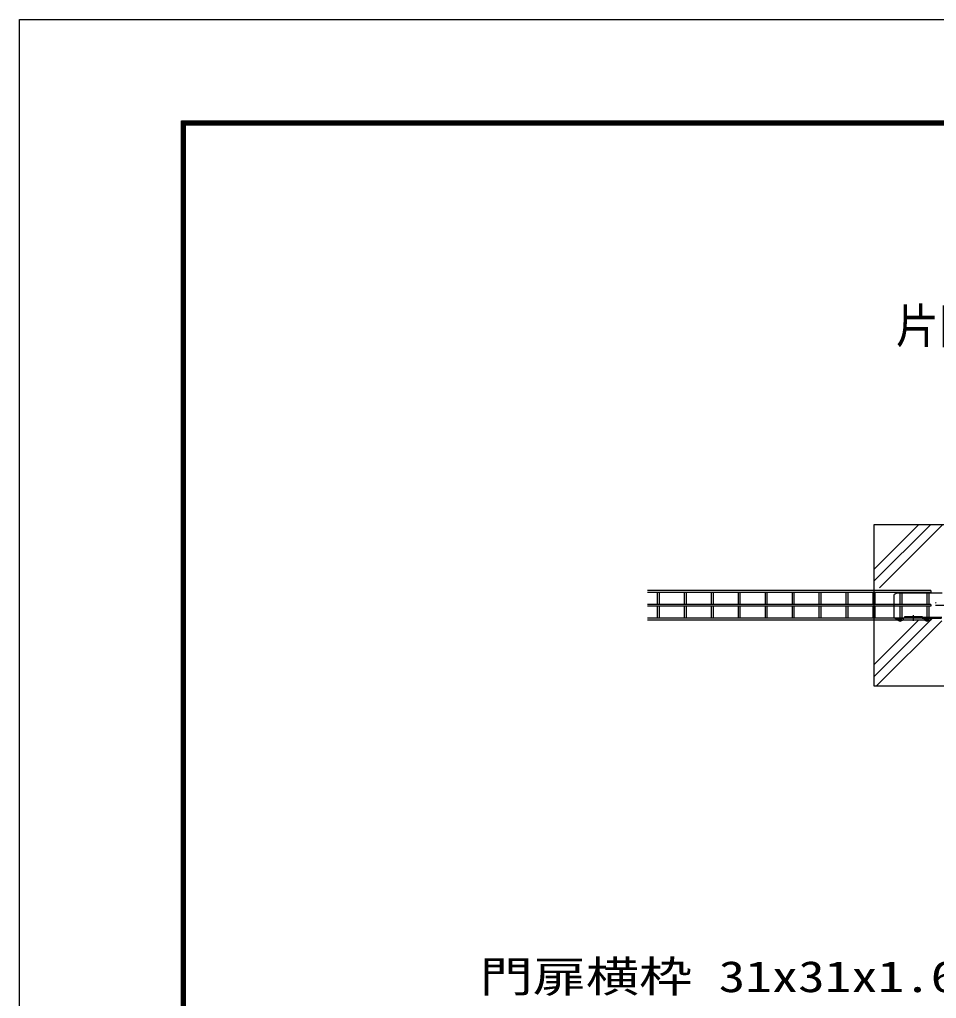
# Model space of a CAD drawing. Units: millimetres, scale not verified. Extents: x -4455 to 4455, y -3150 to 3150.
# Drawn here: x -4455 to -2756, y 1337 to 3150 of the extents above; entities that cross this region are included whole.
import ezdxf
from ezdxf.enums import TextEntityAlignment as Align

# ---------------------------------------------------------------- set-up
doc = ezdxf.new("R2010")
doc.units = ezdxf.units.MM
doc.header["$LTSCALE"] = 20
doc.linetypes.add('USER1', pattern=[10.7, 5, -2.5, 0.7, -2.5])
doc.linetypes.add('USER2', pattern=[0.375, 0.25, -0.125])
for name, color, linetype, lineweight in [('0-0_外形線', 7, 'Continuous', 25), ('0-1_寸法線', 4, 'Continuous', 25), ('0-2_0', 3, 'USER2', 25), ('0-5_軸線', 2, 'USER1', 25), ('0-9_ハッチング', 4, 'Continuous', 25), ('0-D_継手', 3, 'Continuous', 25), ('1-3_NER', 30, 'Continuous', 25)]:
    doc.layers.add(name, color=color, linetype=linetype, lineweight=lineweight)
doc.styles.add('ＭＳ ゴシック', font='')
doc.styles.get('ＭＳ ゴシック').set_extended_font_data('MS Gothic')

msp = doc.modelspace()

# ---------------------------------------------------------------- linework, layer by layer
at = {"layer": '0-0_外形線'}
for p, q in [((-2871.16, 1914.93), (-2871.16, 2214.93)), ((-2871.16, 2214.93), (-2571.16, 2214.93)), ((-2571.16, 1914.93), (-2871.16, 1914.93))]:
    msp.add_line(p, q, dxfattribs=at)
at = {"layer": '0-2_0', "linetype": 'Continuous'}
msp.add_lwpolyline([(-4455.28, 3150.1), (4454.72, 3150.1), (4454.72, -3149.9), (-4455.28, -3149.9)], close=True, dxfattribs=at)
at = {"layer": '0-2_0', "color": 7, "linetype": 'Continuous'}
for points in [[(-4155.28, 2962.6), (4154.72, 2962.6), (4154.72, -2962.4), (-4155.28, -2962.4)], [(-4153.41, 2960.72), (4152.84, 2960.72), (4152.84, -2960.53), (-4153.41, -2960.53)], [(-4151.53, 2958.85), (4150.97, 2958.85), (4150.97, -2958.65), (-4151.53, -2958.65)], [(-4149.66, 2956.97), (4149.09, 2956.97), (4149.09, -2956.78), (-4149.66, -2956.78)], [(-4147.78, 2955.1), (4147.22, 2955.1), (4147.22, -2954.9), (-4147.78, -2954.9)]]:
    msp.add_lwpolyline(points, close=True, dxfattribs=at)
at = {"layer": '0-5_軸線'}
msp.add_line((-2657.48, 2064.93), (-2784.84, 2064.93), dxfattribs=at)
at = {"layer": '0-9_ハッチング'}
for p, q in [((-2871.16, 2110.06), (-2766.3, 2214.93)), ((-2871.16, 2132.16), (-2788.39, 2214.93)), ((-2861.7, 2097.43), (-2744.2, 2214.93)), ((-2757.78, 2068.76), (-2756.14, 2070.4)), ((-2871.16, 1933.29), (-2763.12, 2041.33)), ((-2871.16, 1955.38), (-2789.62, 2036.93)), ((-2867.42, 1914.93), (-2745.94, 2036.41))]:
    msp.add_line(p, q, dxfattribs=at)
at = {"layer": '0-D_継手'}
for p, q in [((-2829.16, 2087.33), (-2834.16, 2085.33)), ((-2745.37, 2087.33), (-2829.16, 2087.33)), ((-2834.16, 2041.33), (-2834.16, 2085.33)), ((-2829.16, 2039.33), (-2834.16, 2041.33)), ((-2827.19, 2041.33), (-2828.69, 2041.33)), ((-2828.69, 2041.33), (-2828.69, 2038.33)), ((-2828.69, 2041.33), (-2828.69, 2038.33)), ((-2814.19, 2041.33), (-2819.19, 2041.33)), ((-2817.69, 2041.33), (-2817.69, 2038.33)), ((-2817.69, 2038.33), (-2778.69, 2038.33)), ((-2814.19, 2044.33), (-2782.19, 2044.33)), ((-2814.19, 2041.33), (-2814.19, 2044.33)), ((-2798.19, 2035.95), (-2798.19, 2046.7)), ((-2782.19, 2044.33), (-2782.19, 2041.33)), ((-2782.19, 2042.93), (-2745.62, 2042.93)), ((-2782.19, 2041.33), (-2746.23, 2041.33)), ((-2777.19, 2041.33), (-2782.19, 2041.33)), ((-2778.69, 2041.33), (-2778.69, 2038.33)), ((-2769.19, 2041.33), (-2767.69, 2041.33)), ((-2763.3, 2041.33), (-2767.69, 2038.79)), ((-2767.69, 2041.33), (-2767.69, 2038.33))]:
    msp.add_line(p, q, dxfattribs=at)
for centre, radius, start, end in [((-2823.19, 2043.43), 7.5, 222.83334, 317.16531), ((-2823.19, 2045.8), 6, 228.18952, 311.8105), ((-2773.19, 2043.43), 7.5, 222.83467, 317.16669), ((-2773.19, 2045.8), 6, 228.18949, 311.8105)]:
    msp.add_arc(centre, radius, start, end, dxfattribs=at)
at = {"layer": '1-3_NER'}
for p, q in [((-2766.16, 2092.53), (-3291.16, 2092.53)), ((-2766.16, 2088.93), (-3291.16, 2088.93)), ((-3272.96, 2066.73), (-3272.96, 2088.93)), ((-3269.36, 2066.73), (-3269.36, 2088.93)), ((-3222.96, 2066.73), (-3222.96, 2088.93)), ((-3219.36, 2066.73), (-3219.36, 2088.93)), ((-3172.96, 2066.73), (-3172.96, 2088.93)), ((-3169.36, 2066.73), (-3169.36, 2088.93)), ((-3122.96, 2066.73), (-3122.96, 2088.93)), ((-3119.36, 2066.73), (-3119.36, 2088.93)), ((-3072.96, 2066.73), (-3072.96, 2088.93)), ((-3069.36, 2066.73), (-3069.36, 2088.93)), ((-3022.96, 2066.73), (-3022.96, 2088.93)), ((-3019.36, 2066.73), (-3019.36, 2088.93)), ((-2972.96, 2066.73), (-2972.96, 2088.93)), ((-2969.36, 2066.73), (-2969.36, 2088.93)), ((-2922.96, 2066.73), (-2922.96, 2088.93)), ((-2919.36, 2066.73), (-2919.36, 2088.93)), ((-2872.96, 2066.73), (-2872.96, 2088.93)), ((-2869.36, 2066.73), (-2869.36, 2088.93)), ((-2822.96, 2066.73), (-2822.96, 2088.93)), ((-2819.36, 2066.73), (-2819.36, 2088.93)), ((-2772.96, 2066.73), (-2772.96, 2088.93)), ((-2769.36, 2066.73), (-2769.36, 2088.93)), ((-2766.16, 2092.53), (-2766.16, 2088.93)), ((-2766.16, 2066.73), (-3291.16, 2066.73)), ((-2766.16, 2063.13), (-3291.16, 2063.13)), ((-3272.96, 2040.92), (-3272.96, 2063.13)), ((-3269.36, 2040.92), (-3269.36, 2063.13)), ((-3222.96, 2040.92), (-3222.96, 2063.13)), ((-3219.36, 2040.92), (-3219.36, 2063.13)), ((-3172.96, 2040.92), (-3172.96, 2063.13)), ((-3169.36, 2040.92), (-3169.36, 2063.13)), ((-3122.96, 2040.92), (-3122.96, 2063.13)), ((-3119.36, 2040.92), (-3119.36, 2063.13)), ((-3072.96, 2040.92), (-3072.96, 2063.13)), ((-3069.36, 2040.92), (-3069.36, 2063.13)), ((-3022.96, 2040.92), (-3022.96, 2063.13)), ((-3019.36, 2040.92), (-3019.36, 2063.13)), ((-2972.96, 2040.92), (-2972.96, 2063.13)), ((-2969.36, 2040.92), (-2969.36, 2063.13)), ((-2922.96, 2040.92), (-2922.96, 2063.13)), ((-2919.36, 2040.92), (-2919.36, 2063.13)), ((-2872.96, 2040.92), (-2872.96, 2063.13)), ((-2869.36, 2040.92), (-2869.36, 2063.13)), ((-2822.96, 2040.92), (-2822.96, 2063.13)), ((-2819.36, 2040.92), (-2819.36, 2063.13)), ((-2772.96, 2040.92), (-2772.96, 2063.13)), ((-2769.36, 2040.92), (-2769.36, 2063.13)), ((-2766.16, 2066.73), (-2766.16, 2063.13)), ((-2766.16, 2040.92), (-3291.16, 2040.92)), ((-2766.16, 2037.32), (-3291.16, 2037.32)), ((-2766.16, 2040.92), (-2766.16, 2037.32))]:
    msp.add_line(p, q, dxfattribs=at)

# ---------------------------------------------------------------- texts
at = {"layer": '0-0_外形線', "style": 'ＭＳ ゴシック', "width": 0.9}
msp.add_text('片開', height=64.96, dxfattribs=at).set_placement((-2831.24, 2530.88), align=Align.BOTTOM_LEFT)
at = {"layer": '0-1_寸法線', "color": 2, "style": 'ＭＳ ゴシック', "width": 1.25}
msp.add_text('門扉横枠 31x31x1.6t', height=57.77, dxfattribs=at).set_placement((-3602.55, 1331.06), align=Align.BOTTOM_LEFT)

doc.saveas('drawing.dxf')
